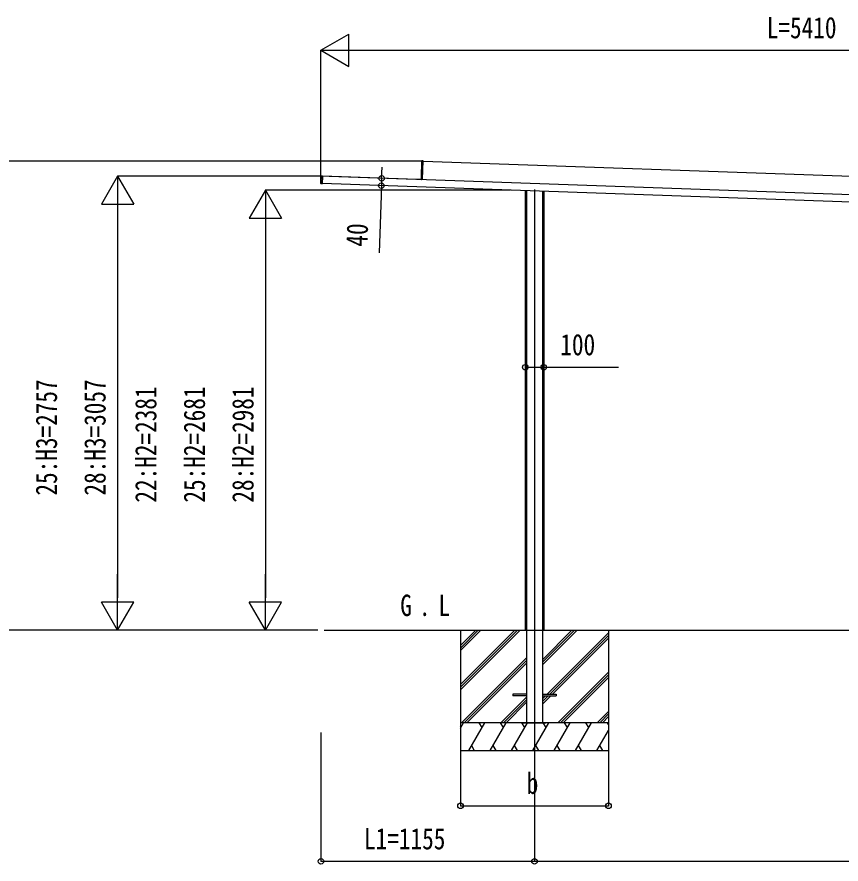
# Model space of a CAD drawing. Units: millimetres, scale not verified. Extents: x -14718 to 14718, y -10397 to 10401.
# Drawn here: x -4611 to -155, y -5976 to -1393 of the extents above; entities that cross this region are included whole.
import ezdxf
from ezdxf.enums import TextEntityAlignment as Align

# ---------------------------------------------------------------- set-up
doc = ezdxf.new("R2010")
doc.units = ezdxf.units.MM
doc.header["$LTSCALE"] = 50
for name, color, linetype in [('0-2_USER1', 3, 'Continuous'), ('0-4_YKK_12', 2, 'Continuous'), ('0-5_YKK_A1', 4, 'Continuous'), ('0-6_YKK_D', 6, 'Continuous')]:
    doc.layers.add(name, color=color, linetype=linetype)
doc.styles.add('ＭＳ ゴシック', font='')
doc.styles.get('ＭＳ ゴシック').set_extended_font_data('MS Gothic')

msp = doc.modelspace()

# ---------------------------------------------------------------- linework, layer by layer
at = {"layer": '0-4_YKK_12'}
msp.add_line((-1812.48, -2327.56), (-1812.48, -5264.1), dxfattribs=at)
at = {"layer": '0-5_YKK_A1'}
for p, q in [((-2420.72, -2172.05), (-2423.94, -2264.14)), ((-2420.72, -2172.05), (-2421.19, -2172.03)), ((-2415.18, -2171.9), (-2420.72, -2172.05)), ((-2420.7, -2171.55), (-2415.16, -2171.4)), ((-2418.72, -2273.31), (-2415.18, -2171.9)), ((-2415.26, -2174.1), (2323.66, -2339.59)), ((-2415.16, -2171.4), (-2415.18, -2171.9)), ((-2968.51, -2295.41), (-2967.08, -2254.35)), ((-2966.61, -2254.37), (-2968.04, -2295.42)), ((-2966.61, -2254.37), (-2967.08, -2254.35)), ((-2959.07, -2254.17), (-2966.61, -2254.37)), ((-2959.07, -2254.17), (-2960.53, -2296.15)), ((2435.55, -2443.56), (-2959.1, -2255.17)), ((-2923.32, -2256.42), (-2923.31, -2256.12)), ((-2923.31, -2256.12), (-2923.29, -2255.52)), ((-2453.73, -2272.82), (-2453.72, -2272.52)), ((-2453.72, -2272.52), (-2453.69, -2271.92)), ((-2453.69, -2271.92), (-2453.68, -2271.62)), ((-2449.73, -2272.96), (-2449.7, -2272.26)), ((-2418.73, -2273.34), (-2449.7, -2272.26)), ((-2424.22, -2272.15), (-2424.68, -2272.13)), ((-2423.94, -2264.14), (-2424.4, -2264.12)), ((-2423.94, -2264.14), (-2424.22, -2272.15)), ((-2418.72, -2273.31), (-2418.75, -2274.04)), ((-2968.04, -2295.42), (-2968.51, -2295.41)), ((-2960.55, -2296.65), (-2968.06, -2295.92)), ((-2968.04, -2295.42), (-2960.53, -2296.15)), ((-2960.53, -2296.15), (-2960.55, -2296.65)), ((2434.15, -2483.53), (-2960.5, -2295.15)), ((-1862.48, -2333.49), (-1862.48, -4711.6)), ((-1855.61, -2333.73), (-1855.61, -5211.6)), ((-1769.34, -2336.74), (-1769.34, -5211.6)), ((-1762.48, -2336.98), (-1762.48, -4711.6)), ((-2949.96, -4711.6), (3540.99, -4711.6)), ((-2212.48, -4711.6), (-2212.48, -5361.6)), ((-2212.48, -5005.58), (-1918.5, -4711.6)), ((-2212.48, -5019.72), (-1904.35, -4711.6)), ((-2212.48, -5033.86), (-1890.21, -4711.6)), ((-2212.48, -4793.44), (-2130.63, -4711.6)), ((-2212.48, -4807.59), (-2116.49, -4711.6)), ((-2212.48, -4821.73), (-2102.35, -4711.6)), ((-1769.34, -4899.09), (-1581.84, -4711.6)), ((-1769.34, -4884.95), (-1595.99, -4711.6)), ((-1769.34, -4870.81), (-1610.13, -4711.6)), ((-1412.48, -4711.6), (-1412.48, -5361.6)), ((-1743.5, -5057.1), (-1412.48, -4726.08)), ((-1729.36, -5057.1), (-1412.48, -4740.22)), ((-1715.21, -5057.1), (-1412.48, -4754.36)), ((-2206.37, -5211.6), (-1855.61, -4860.85)), ((-2192.22, -5211.6), (-1855.61, -4874.99)), ((-2178.08, -5211.6), (-1855.61, -4889.13)), ((-1685.87, -5211.6), (-1412.48, -4938.21)), ((-1671.72, -5211.6), (-1412.48, -4952.35)), ((-1657.58, -5211.6), (-1412.48, -4966.49)), ((-1994.23, -5211.6), (-1855.61, -5072.98)), ((-1980.09, -5211.6), (-1855.61, -5087.12)), ((-1929.98, -5057.1), (-1929.98, -5066.1)), ((-1855.61, -5057.1), (-1929.98, -5057.1)), ((-1855.61, -5066.1), (-1929.98, -5066.1)), ((-1769.34, -5057.1), (-1694.98, -5057.1)), ((-1769.34, -5111.22), (-1724.21, -5066.1)), ((-1769.34, -5082.94), (-1752.5, -5066.1)), ((-1769.34, -5097.08), (-1738.36, -5066.1)), ((-1769.34, -5066.1), (-1694.98, -5066.1)), ((-1694.98, -5057.1), (-1694.98, -5066.1)), ((-1965.95, -5211.6), (-1855.61, -5101.26)), ((-1473.73, -5211.6), (-1412.48, -5150.34)), ((-1459.59, -5211.6), (-1412.48, -5164.48)), ((-1445.45, -5211.6), (-1412.48, -5178.63)), ((-1412.48, -5211.6), (-2212.48, -5211.6)), ((-2212.48, -5240.54), (-2195.77, -5211.6)), ((-2167.93, -5361.6), (-2081.33, -5211.6)), ((-2096.33, -5237.58), (-2111.33, -5211.6)), ((-2052.46, -5361.6), (-1965.86, -5211.6)), ((-1980.86, -5237.58), (-1995.86, -5211.6)), ((-1936.99, -5361.6), (-1850.39, -5211.6)), ((-1865.39, -5237.58), (-1880.39, -5211.6)), ((-1873.38, -5211.6), (-1751.58, -5211.6)), ((-1821.52, -5361.6), (-1734.92, -5211.6)), ((-1749.92, -5237.58), (-1764.92, -5211.6)), ((-1706.05, -5361.6), (-1619.45, -5211.6)), ((-1634.45, -5237.58), (-1649.45, -5211.6)), ((-1590.58, -5361.6), (-1503.98, -5211.6)), ((-1518.98, -5237.58), (-1533.98, -5211.6)), ((-1412.48, -5222.05), (-1418.51, -5211.6)), ((-2210.77, -5237.58), (-2212.48, -5234.62)), ((-1475.11, -5361.6), (-1412.48, -5253.12)), ((-2212.48, -5361.6), (-1412.48, -5361.6)), ((-2152.93, -5335.62), (-2137.93, -5361.6)), ((-2037.46, -5335.62), (-2022.46, -5361.6)), ((-1921.99, -5335.62), (-1906.99, -5361.6)), ((-1806.52, -5335.62), (-1791.52, -5361.6)), ((-1691.05, -5335.62), (-1676.05, -5361.6)), ((-1575.58, -5335.62), (-1560.58, -5361.6)), ((-1460.11, -5335.62), (-1445.11, -5361.6))]:
    msp.add_line(p, q, dxfattribs=at)
for points in [[(-2424.68, -2272.13), (-2424.4, -2264.12), (-2421.19, -2172.03)], [(-2966.59, -2253.87), (-2959.05, -2253.67), (-2959.07, -2254.17)], [(-2923.29, -2255.52), (-2923.28, -2255.22), (-2453.68, -2271.62)], [(-2449.7, -2272.26), (-2449.69, -2271.76), (-2425, -2272.62)]]:
    msp.add_lwpolyline(points, dxfattribs=at)
for centre, radius, start, end in [((-2420.69, -2172.05), 0.5, 91.5, 178), ((-2418.66, -2171.87), 2.07, 171.06854, 184.93146), ((-2966.58, -2254.37), 0.5, 91.5, 178), ((-2964.55, -2254.19), 2.07, 171.06854, 184.93146), ((-2425.18, -2272.12), 0.5, 268, 358), ((-2425.19, -2271.85), 0.765, 269.05171, 301.0406), ((-2425, -2272.38), 0.242, 269.80053, 328.78296), ((-2422.12, -2257.36), 15.54, 259.3054, 261.87346), ((-2424.49, -2274.33), 1.85, 83.82294, 99.58333), ((-2427.45, -2272.27), 3.17, 351.51431, 355.97407), ((-2425.21, -2272.11), 1, 337.89786, 358), ((-2418.77, -2273.31), 0.046, 321.12762, 0.80407), ((-2968.01, -2295.43), 0.5, 178, 264.5), ((-2966, -2295.75), 2.07, 171.06854, 184.93146)]:
    msp.add_arc(centre, radius, start, end, dxfattribs=at)
for centre, ratio, start_param in [((-2431.8, -2272.89), 0.038227, 0), ((-2431.79, -2272.89), 0.061163, 0.0374041)]:
    msp.add_ellipse(centre, major_axis=(13.07, -0.46), ratio=ratio, start_param=start_param, end_param=0.962078, dxfattribs=at)
at = {"layer": '0-6_YKK_D'}
for p, q in [((-2967.43, -1573.6), (-2815.88, -1486.1)), ((-2815.88, -1661.1), (-2815.88, -1486.1)), ((-2967.43, -2292.14), (-2967.43, -1572.6)), ((-2967.43, -1573.6), (-2815.88, -1661.1)), ((-2967.43, -1573.6), (-2664.32, -1573.6)), ((-2792.43, -1573.6), (2267.58, -1573.6)), ((-2424.17, -2173.6), (-4868.43, -2173.6)), ((-2639.19, -2266.34), (-2637.12, -2206.88)), ((-4067.43, -2254.66), (-4154.93, -2406.22)), ((-2966.55, -2254.66), (-4068.43, -2254.66)), ((-4067.43, -2254.66), (-3979.93, -2406.22)), ((-4067.43, -2254.66), (-4067.43, -2557.77)), ((-2639.19, -2266.34), (-2640.59, -2306.32)), ((-3267.43, -2330.93), (-3354.93, -2482.49)), ((-1943.15, -2330.93), (-3268.43, -2330.93)), ((-3267.43, -2330.93), (-3179.93, -2482.49)), ((-3267.43, -2330.93), (-3267.43, -2634.04)), ((-2640.59, -2306.32), (-2653.29, -2669.9)), ((-4154.93, -2406.22), (-3979.93, -2406.22)), ((-4067.43, -2429.66), (-4067.43, -4536.6)), ((-3354.93, -2482.49), (-3179.93, -2482.49)), ((-3267.43, -2505.93), (-3267.43, -4536.6)), ((-4067.43, -4711.6), (-4067.43, -4408.49)), ((-3267.43, -4711.6), (-3267.43, -4408.49)), ((-4067.43, -4711.6), (-4154.93, -4560.05)), ((-3979.93, -4560.05), (-4154.93, -4560.05)), ((-4067.43, -4711.6), (-3979.93, -4560.05)), ((-3267.43, -4711.6), (-3354.93, -4560.05)), ((-3179.93, -4560.05), (-3354.93, -4560.05)), ((-3267.43, -4711.6), (-3179.93, -4560.05)), ((-2984.3, -4711.6), (-4868.43, -4711.6)), ((-2984.3, -4711.6), (-4068.43, -4711.6)), ((-2984.3, -4711.6), (-3268.43, -4711.6)), ((-2967.43, -5264.1), (-2967.43, -5962.6)), ((-1812.48, -5265.1), (-1812.48, -5962.6)), ((-1812.48, -5265.1), (-1812.48, -5962.6)), ((-2212.48, -5362.6), (-2212.48, -5662.6)), ((-1412.48, -5362.6), (-1412.48, -5662.6)), ((-2212.48, -5661.6), (-1412.48, -5661.6)), ((-2967.43, -5961.6), (-1812.48, -5961.6)), ((-1812.48, -5961.6), (2229.52, -5961.6))]:
    msp.add_line(p, q, dxfattribs=at)
msp.add_lwpolyline([(-1862.48, -3288.59), (-1762.48, -3288.59), (-1357.38, -3288.59)], dxfattribs=at)
for centre in [(-2640.59, -2306.32), (-2639.19, -2266.34), (-1862.48, -3288.59), (-1762.48, -3288.59), (-2212.48, -5661.6), (-1412.48, -5661.6), (-2967.43, -5961.6), (-1812.48, -5961.6), (-1812.48, -5961.6)]:
    msp.add_circle(centre, 14.88, dxfattribs=at)

# ---------------------------------------------------------------- texts
at = {"layer": '0-2_USER1', "style": 'ＭＳ ゴシック', "width": 0.8}
for s, p in [('G', (-2538.5, -4669.1)), ('L', (-2331.63, -4669.1)), ('.', (-2437.7, -4669.1))]:
    msp.add_text(s, height=115.5, dxfattribs=at).set_placement(p, align=Align.BOTTOM_LEFT)
at = {"layer": '0-6_YKK_D', "style": 'ＭＳ ゴシック', "width": 0.8}
for s, p in [('L=5410', (-556.43, -1543.6)), ('100', (-1672.98, -3258.59)), ('b', (-1854.48, -5631.6)), ('L1=1155', (-2734.35, -5931.6))]:
    msp.add_text(s, height=115.5, dxfattribs=at).set_placement(p, align=Align.BOTTOM_LEFT)
for s, rotation, p in [('40', 88, (-2682.22, -2638.87)), ('25:H3=2757', 90, (-4359.93, -3982.93)), ('28:H3=3057', 90, (-4097.43, -3982.93)), ('22:H2=2381', 90, (-3822.43, -4021.07)), ('25:H2=2681', 90, (-3559.93, -4021.07)), ('28:H2=2981', 90, (-3297.43, -4021.07))]:
    msp.add_text(s, height=115.5, rotation=rotation, dxfattribs=at).set_placement(p, align=Align.BOTTOM_LEFT)

doc.saveas('drawing.dxf')
